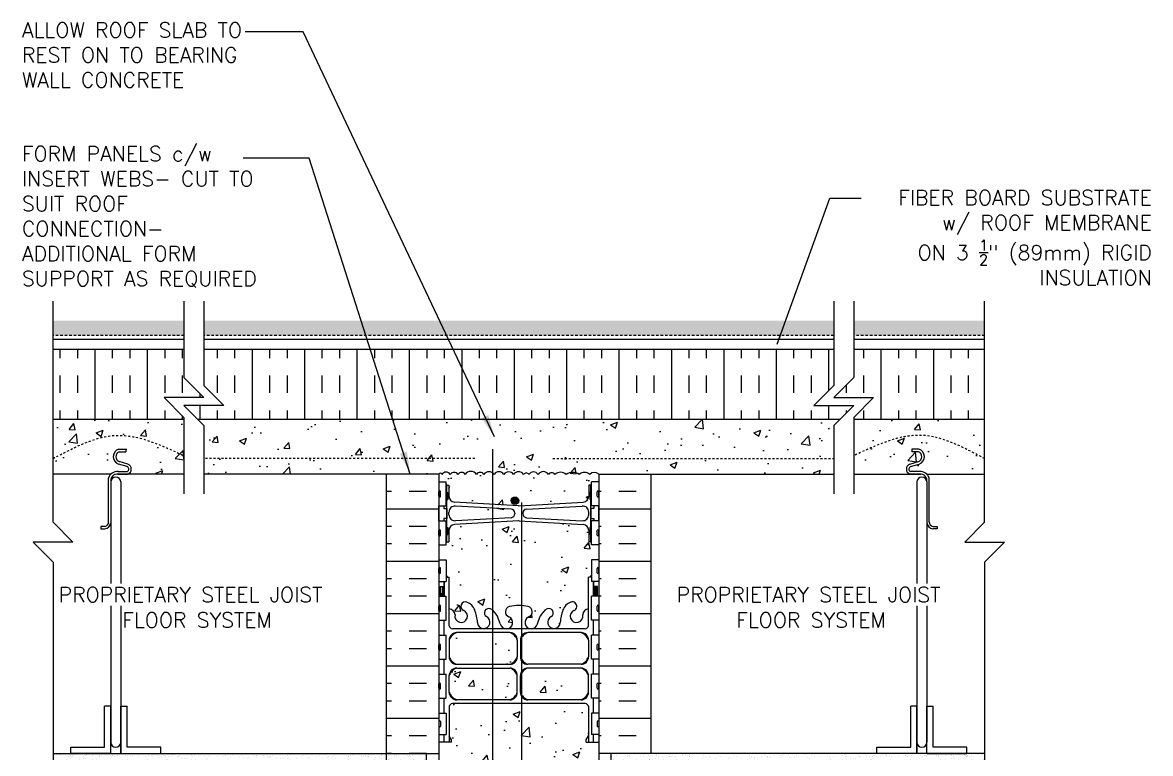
# Model space of a CAD drawing. Header units: inches. Extents: x 155.3 to 211.8, y 120.3 to 199.
# Drawn here: x 155.3 to 211.8, y 162.4 to 199 of the extents above; entities that cross this region are included whole.
import ezdxf
from ezdxf.enums import TextEntityAlignment as Align

# ---------------------------------------------------------------- set-up
doc = ezdxf.new("R2010")
doc.units = ezdxf.units.IN
doc.header["$LTSCALE"] = 0.5
doc.header["$MEASUREMENT"] = 0
doc.linetypes.add('DASHED2', pattern=[0.375, 0.25, -0.125])
doc.linetypes.add('HIDDEN2', pattern=[0.1875, 0.125, -0.0625])
for name, color, linetype in [('HATCH', 12, 'Continuous'), ('line25', 2, 'Continuous'), ('LINE3', 3, 'Continuous'), ('LINE50', 5, 'Continuous'), ('LINE9', 9, 'Continuous'), ('TEXT', 4, 'Continuous'), ('Web_Edge', 9, 'Continuous')]:
    doc.layers.add(name, color=color, linetype=linetype)
doc.styles.add('DIM', font='romans.shx', dxfattribs={"width": 0.7})
doc.styles.add('ROMANS', font='romans.shx', dxfattribs={"height": 0.75})
doc.dimstyles.new('ext_12', dxfattribs={"dimscale": 12, "dimtxt": 0.075, "dimasz": 0.09375, "dimexe": 0.09375, "dimexo": 0.0625, "dimgap": 0.0625, "dimtad": 1, "dimdec": 1, "dimzin": 2, "dimdsep": 46, "dimlunit": 4, "dimtxsty": 'DIM', "dimcen": 0.09, "dimdle": 0.09375, "dimclrt": 4, "dimadec": 0, "dimazin": 0, "dimtfac": 1, "dimtdec": 1, "dimtmove": 2, "dimatfit": 3, "dimfxl": 1, "dimfrac": 2, "dimtolj": 1, "dimtzin": 0, "dimarcsym": 0})
pattern_1 = [(50, (0, 0), (3.5863, -0.31376), [0.375, -4.125]), (355, (0, 0), (-0.693757, 3.76096), [0.3, -3.3]), (100.4514, (0.299, -0.026), (2.892544, 3.4472), [0.3187, -3.50571]), (46.1842, (0, 1), (5.33621, -0.8276), [0.5625, -6.1875]), (96.6356, (0.4447, 0.931), (4.67331, 4.87059), [0.47805, -5.25857]), (351.1842, (0, 1), (4.67331, 4.87059), [0.45, -4.95]), (21, (0.5, 0.75), (2.984535, -2.013094), [0.375, -4.125]), (326, (0.5, 0.75), (1.216577, 3.62575), [0.3, -3.3]), (71.4514, (0.7487, 0.5822), (4.20111, 1.612656), [0.3187, -3.50571]), (37.5, (0, 0), (0.060799, 1.664469), [0, -3.26, 0, -3.35, 0, -3.3125]), (7.5, (0, 0), (1.315348, 1.972059), [0, -1.91, 0, -3.185, 0, -1.2625]), (327.5, (-1.115, 0), (2.669112, -0.1127744), [0, -1.25, 0, -3.9, 0, -5.175]), (317.5, (-1.615, 0), (2.91593, 0.500525), [0, -1.625, 0, -2.59, 0, -3.675])]

msp = doc.modelspace()

# ---------------------------------------------------------------- hatches: boundary and pattern name
at = {"layer": 'HATCH'}
h = msp.add_hatch(dxfattribs=at)
h.set_pattern_fill('GRAVEL', color=256, style=0)
h.set_pattern_definition([(228.0128, (0.72, 1), (-7.999998232, -9.000001342), [0.134536, -13.319088]), (184.9697, (0.63, 0.9), (12.0000010515, 0.999991307), [0.230868, -22.855925]), (132.5104, (0.4, 0.88), (9.999990718, -11.000008674), [0.162788, -16.116032]), (267.2737, (0.01, 0.63), (0.999996018, 20.000000295), [0.210238, -20.813558]), (292.8337, (0, 0.42), (-5.0000099054, 11.999996412), [0.206155, -20.409373]), (357.2737, (0.08, 0.23), (-20.000000295, 0.999996018), [0.210238, -20.813558]), (37.6942, (0.29, 0.22), (-13.0000073456, -9.999990405), [0.278029, -27.524849]), (72.2553, (0.51, 0.39), (7.0000107627, 21.999996231), [0.262488, -25.986321]), (121.4296, (0.59, 0.64), (-8.000008234, 12.9999950365), [0.21095, -20.884073]), (175.2364, (0.48, 0.82), (11.000000946, -0.999991533), [0.240832, -11.800763]), (222.3974, (0.24, 0.84), (-12.000007351, -10.999992082), [0.311448, -30.833375]), (138.8141, (1, 0.62), (-7.000002947, 5.999997313), [0.106301, -10.523844]), (171.4692, (0.92, 0.69), (12.999998285, -2.00000791), [0.202237, -20.021511]), (225, (0.72, 0.72), (-1e-16, -1.0000003), [0.141421, -1.272792]), (203.1986, (0.65, 0.84), (4.99999973, 2.000001325), [0.076158, -7.539615]), (291.8014, (0.58, 0.81), (-0.99999991, 3.00000027), [0.107703, -5.277462]), (30.9638, (0.62, 0.71), (2.99999802, 2.00000248), [0.174929, -5.656023]), (161.5651, (0.77, 0.8), (2.00000043, -0.9999984), [0.126491, -3.035787]), (16.3895, (0, 0.81), (10.000002198, 2.99999271), [0.1772, -17.542845]), (70.3462, (0.17, 0.86), (-3.999995247, -11.000002136), [0.148661, -14.717408]), (293.1986, (0.77, 1), (-2.000001325, 4.99999973), [0.152315, -7.463458]), (343.6105, (0.83, 0.86), (-10.000002198, 2.99999271), [0.1772, -17.542845]), (339.444, (0, 0.19), (-5.000001845, 1.999995996), [0.17088, -8.373124]), (294.7751, (0.16, 0.13), (-4.99999219, 11.000003422), [0.143178, -14.174643]), (66.8014, (0.78, 0), (2.000001325, 4.99999973), [0.152315, -7.463458]), (17.354, (0.84, 0.14), (-13.000002019, -3.999994502), [0.167631, -16.595424]), (69.444, (0.29, 0), (-1.999995996, -5.000001845), [0.08544, -8.458564]), (101.3099, (0.72, 0), (-0.99999763, 4.00000075), [0.05099, -5.048029]), (165.9638, (0.71, 0.05), (3.00000055, -0.99999806), [0.206155, -3.91695]), (186.009, (0.51, 0.1), (9.999999751, 0.999999317), [0.19105, -18.913923]), (303.6901, (0.62, 0.62), (-1.00000133, 1.99999956), [0.144222, -3.461329]), (353.1572, (0.7, 0.5), (16.9999993655, -2.000007998), [0.251794, -24.927563]), (60.9454, (0.95, 0.47), (-4.000000027, -7.000000385), [0.102956, -10.192674]), (90, (1, 0.56), (-1, 1), [0.06, -0.94]), (120.2564, (0.49, 0.13), (3.999994887, -7.000002456), [0.138924, -13.75352]), (48.0128, (0.42, 0.25), (7.999998232, 9.000001342), [0.269072, -13.184552]), (0, (0.6, 0.45), (1, 1), [0.26, -0.74]), (325.3048, (0.86, 0.45), (-9.999994259, 7.00000861), [0.158114, -15.653274]), (254.0546, (0.99, 0.36), (-0.99999989, -4.00000013), [0.145602, -7.134508]), (207.646, (0.95, 0.22), (-18.999995807, -10.000007713), [0.237065, -23.469474]), (175.4261, (0.74, 0.11), (-13.0000005583, 0.999994801), [0.250799, -24.829074])])
h.paths.add_polyline_path([(163.344, 184.075), (156.784, 184.075), (156.784, 183.325), (163.344, 183.325)])
h.paths.add_polyline_path([(195.889, 184.075), (164.344, 184.075), (164.344, 183.325), (195.889, 183.325)])
h.paths.add_polyline_path([(203.449, 184.075), (196.889, 184.075), (196.889, 183.325), (203.449, 183.325)])
h = msp.add_hatch(dxfattribs=at)
h.set_pattern_fill('INSUL', color=256, scale=7, angle=90, style=0)
h.set_pattern_definition([(90, (179.8947, 180.4495), (-2.625, 2e-16), []), (90, (179.0197, 180.4495), (-2.625, 2e-16), [0.875, -0.875]), (90, (178.1447, 180.4495), (-2.625, 2e-16), [0.875, -0.875])])
h.paths.add_polyline_path([(195.889, 180.83), (195.889, 182.638), (164.344, 182.638), (164.344, 180.83), (165.344, 179.83), (163.344, 179.83), (164.036, 179.138), (196.197, 179.138), (196.889, 179.83), (194.889, 179.83)])
h.paths.add_polyline_path([(163.344, 181.225), (163.344, 182.638), (156.784, 182.638), (156.784, 179.138), (163.344, 179.138), (163.344, 179.225), (162.344, 180.225), (164.344, 180.225)])
h.paths.add_polyline_path([(196.889, 179.225), (196.889, 179.138), (203.449, 179.138), (203.449, 182.638), (196.889, 182.638), (196.889, 181.225), (195.889, 180.225), (197.889, 180.225)])
h = msp.add_hatch(dxfattribs=at)
h.set_pattern_fill('AR-CONC', color=256, scale=0.5)
h.set_pattern_definition(pattern_1)
h.paths.add_polyline_path([(195.889, 178.83), (196.197, 179.138), (164.036, 179.138), (164.344, 178.83), (164.344, 176.388), (176.117, 176.388, -0.687495), (176.259, 176.374, -0.520567), (176.684, 176.374, -0.520567), (177.069, 176.374, -0.520567), (177.428, 176.374, -0.520567), (177.999, 176.374, -0.520567), (178.371, 176.374, -0.520567), (178.878, 176.374, -0.520567), (179.37, 176.374, -0.520567), (179.848, 176.374, -0.520567), (180.353, 176.374, -0.520567), (180.619, 176.374, -0.520567), (181.086, 176.374, -0.520567), (181.604, 176.374, -0.520567), (181.923, 176.374, -0.360961), (182.489, 176.374, -0.306582), (183.142, 176.374, -0.380387), (183.667, 176.374, -0.391281), (184.115, 176.388), (195.889, 176.388)])
edge = h.paths.add_edge_path()
edge.add_line((163.344, 179.138), (156.784, 179.138))
edge.add_line((156.784, 179.138), (156.784, 177.161))
edge.add_spline(control_points=[(156.784, 177.161), (157.836, 177.724), (159.989, 178.878), (162.209, 177.839), (163.344, 177.308)], knot_values=[0, 0, 0, 0, 3.379125, 6.918479, 6.918479, 6.918479, 6.918479], degree=3, periodic=0)
edge.add_line((163.344, 177.308), (163.344, 179.138))
h.paths.add_polyline_path([(183.617, 175.838), (183.717, 175.838, -0.327813), (183.752, 175.886), (183.752, 175.993), (184.117, 175.993), (184.117, 176.386, 0.39352), (183.667, 176.374, 0.380387), (183.142, 176.374, 0.306582), (182.489, 176.374, 0.360961), (181.923, 176.374, 0.520567), (181.604, 176.374, 0.520567), (181.086, 176.374, 0.520567), (180.619, 176.374, 0.520567), (180.353, 176.374, 0.520567), (179.848, 176.374, 0.520567), (179.37, 176.374, 0.520567), (178.878, 176.374, 0.520567), (178.371, 176.374, 0.520567), (177.999, 176.374, 0.520567), (177.428, 176.374, 0.520567), (177.069, 176.374, 0.520567), (176.684, 176.374, 0.520567), (176.259, 176.374, 0.687495), (176.117, 176.388), (176.117, 175.993), (176.482, 175.993), (176.482, 175.886, -0.327813), (176.517, 175.838), (176.617, 175.838), (176.617, 175.277, 0.390098), (176.892, 174.978), (180.1, 174.794, 0.020761), (180.117, 174.793, 0.020761), (180.133, 174.794), (183.342, 174.978, 0.390098), (183.617, 175.277)])
h.paths.add_polyline_path([(179.917, 174.4), (179.917, 174.435, 0.390098), (179.733, 174.635), (176.942, 174.784, 0.438748), (176.617, 174.485), (176.617, 174.351, 0.438748), (176.942, 174.052), (179.733, 174.201, 0.390098)])
h.paths.add_polyline_path([(183.617, 174.485, 0.438748), (183.292, 174.784), (180.5, 174.635, 0.390098), (180.317, 174.435), (180.317, 174.4, 0.390098), (180.5, 174.201), (183.292, 174.052, 0.438748), (183.617, 174.351)])
h.paths.add_polyline_path([(183.752, 172.093), (184.117, 172.093), (184.117, 172.843), (183.752, 172.843), (183.752, 172.95, -0.327813), (183.717, 172.998), (183.617, 172.998), (183.617, 173.559, 0.390098), (183.342, 173.858), (180.133, 174.041, 0.020761), (180.117, 174.042, 0.020761), (180.1, 174.041), (176.892, 173.858, 0.390098), (176.617, 173.559), (176.617, 172.998), (176.517, 172.998, -0.327813), (176.482, 172.95), (176.482, 172.843), (176.117, 172.843), (176.117, 172.093), (176.482, 172.093), (176.482, 171.309, -0.385423), (176.527, 171.259), (176.527, 171.229), (176.627, 171.229), (176.627, 169.628, -0.380397), (176.92, 169.332, 2.087231), (177.354, 169.557, -1), (177.517, 169.966, -0.21345), (177.909, 169.577, -0.068226), (178.045, 168.949, 1.753171), (178.496, 169.245, -0.940793), (178.699, 169.629, -0.173075), (179.045, 169.262), (179.188, 168.875, 1.612474), (179.62, 169.235, -0.734872), (179.643, 169.746, -0.068475), (180.117, 169.808, -0.068475), (180.591, 169.746, -0.734872), (180.614, 169.235, 1.612474), (181.046, 168.875), (181.188, 169.262, -0.173075), (181.534, 169.629, -0.940793), (181.738, 169.245, 1.753171), (182.189, 168.949, -0.068226), (182.324, 169.577, -0.21345), (182.716, 169.966, -1), (182.88, 169.557, 2.087231), (183.314, 169.332, -0.380392), (183.607, 169.628), (183.607, 171.229), (183.707, 171.229), (183.707, 171.259, -0.385423), (183.752, 171.309)])
h.paths.add_polyline_path([(180.04, 168.072, 0.225652), (179.665, 168.447), (177.002, 168.447, 0.225652), (176.627, 168.072), (176.627, 167.231, 0.225652), (177.002, 166.856), (179.665, 166.856, 0.225652), (180.04, 167.231)])
h.paths.add_polyline_path([(179.665, 166.665), (177.002, 166.665, 0.225652), (176.627, 166.29), (176.627, 165.45, 0.225652), (177.002, 165.075), (179.665, 165.075, 0.225652), (180.04, 165.45), (180.04, 166.29, 0.225652)])
h.paths.add_polyline_path([(183.607, 166.29, 0.225652), (183.232, 166.665), (180.568, 166.665, 0.225652), (180.193, 166.29), (180.193, 165.45, 0.225652), (180.568, 165.075), (183.232, 165.075, 0.225652), (183.607, 165.45)])
h.paths.add_polyline_path([(184.117, 162.958), (183.487, 162.958), (183.487, 163.07), (183.607, 163.27), (183.607, 164.739, 0.268138), (183.446, 164.887), (176.788, 164.887, 0.268156), (176.627, 164.739), (176.627, 163.27), (176.747, 163.07), (176.747, 162.958), (176.117, 162.958), (176.117, 161.638), (176.117, 159.603, 0.088416), (176.263, 159.506), (176.353, 159.506), (176.353, 159.464, -0.249069), (176.463, 159.257), (176.463, 159.19, -0.414214), (176.4, 159.127), (176.353, 159.127), (176.353, 159.057), (176.458, 159.057, 0.085348), (176.787, 159.133, -0.669601), (176.92, 159.012, 2.087231), (177.354, 159.237, -1), (177.517, 159.646, -0.21345), (177.909, 159.257, -0.069923), (178.046, 158.613, 1.629604), (178.517, 158.914, -1.059167), (178.723, 159.296, -0.16372), (179.045, 158.942), (179.188, 158.555, 1.612474), (179.62, 158.915, -0.734872), (179.643, 159.426, -0.068475), (180.117, 159.488, -0.068475), (180.591, 159.426, -0.734872), (180.614, 158.915, 1.612474), (181.046, 158.555), (181.188, 158.942, -0.16372), (181.51, 159.296, -1.059167), (181.716, 158.914, 1.629604), (182.187, 158.613, -0.069923), (182.324, 159.257, -0.21345), (182.716, 159.646, -1), (182.88, 159.237, 2.087231), (183.314, 159.012, -0.669601), (183.446, 159.133, 0.085348), (183.776, 159.057), (183.881, 159.057), (183.881, 159.127), (183.833, 159.127, -0.414214), (183.771, 159.19), (183.771, 159.257, -0.249069), (183.881, 159.464), (183.881, 159.506), (183.971, 159.506, 0.088416), (184.117, 159.603), (184.117, 161.638)])
h.paths.add_polyline_path([(184.117, 145.672, 0.088416), (183.971, 145.77), (183.881, 145.77), (183.881, 145.811, -0.249069), (183.771, 146.018), (183.771, 146.086, -0.414214), (183.833, 146.148), (183.881, 146.148), (183.881, 146.218), (183.776, 146.218, 0.087457), (183.439, 146.14, -0.638777), (183.314, 146.263, 2.087231), (182.88, 146.038, -1), (182.716, 145.63, -0.21345), (182.324, 146.019, -0.068226), (182.189, 146.647, 1.753171), (181.738, 146.35, -0.940793), (181.534, 145.967, -0.173075), (181.188, 146.334), (181.046, 146.72, 1.612474), (180.614, 146.361, -0.734872), (180.591, 145.85, -0.068475), (180.117, 145.788, -0.068475), (179.643, 145.85, -0.734872), (179.62, 146.361, 1.612474), (179.188, 146.72), (179.045, 146.334, -0.173075), (178.699, 145.967, -0.940793), (178.496, 146.35, 1.753171), (178.045, 146.647, -0.068226), (177.909, 146.019, -0.21345), (177.517, 145.63, -1), (177.354, 146.038, 2.087231), (176.92, 146.263, -0.638777), (176.795, 146.14, 0.087457), (176.458, 146.218), (176.353, 146.218), (176.353, 146.148), (176.4, 146.148, -0.414214), (176.463, 146.086), (176.463, 146.018, -0.249069), (176.353, 145.811), (176.353, 145.77), (176.263, 145.77, 0.088416), (176.117, 145.672), (176.117, 143.638), (178.766, 143.638), (179.766, 144.638), (179.766, 143.638), (179.766, 142.638), (180.766, 143.638), (184.117, 143.638)])
edge = h.paths.add_edge_path()
edge.add_line((203.449, 179.138), (196.889, 179.138))
edge.add_line((196.889, 179.138), (196.889, 177.308))
edge.add_spline(control_points=[(196.889, 177.308), (198.025, 177.839), (200.244, 178.878), (202.398, 177.724), (203.449, 177.161)], knot_values=[0, 0, 0, 0, 3.539354, 6.918479, 6.918479, 6.918479, 6.918479], degree=3, periodic=0)
edge.add_line((203.449, 177.161), (203.449, 179.138))
h = msp.add_hatch(dxfattribs=at)
h.set_pattern_fill('AR-CONC', color=256, scale=0.5)
edge = h.paths.add_edge_path()
edge.add_arc((160.198, 177.26), 0.393, 107.4931, 249.7322, ccw=False)
edge.add_line((160.08, 177.635), (160.424, 177.635))
edge.add_line((160.424, 177.635), (160.424, 177.51))
edge.add_line((160.424, 177.51), (160.101, 177.51))
edge.add_arc((160.198, 177.26), 0.268, 111.22, 248.78)
edge.add_line((160.101, 177.01), (160.535, 176.888))
edge.add_arc((160.436, 176.638), 0.269, -68.4021, 68.4021, ccw=False)
edge.add_line((160.535, 176.388), (163.344, 176.388))
edge.add_line((163.344, 176.388), (163.344, 177.308))
edge.add_spline(control_points=[(163.344, 177.308), (162.209, 177.839), (159.989, 178.878), (157.836, 177.724), (156.784, 177.161)], knot_values=[0, 0, 0, 0, 3.539354, 6.918479, 6.918479, 6.918479, 6.918479], degree=3, periodic=0)
edge.add_line((156.784, 177.161), (156.784, 176.388))
edge.add_line((156.784, 176.388), (159.693, 176.388))
edge.add_arc((160.01, 176.051), 0.463, 86.4346, 133.2863, ccw=False)
edge.add_line((160.039, 176.513), (160.507, 176.513))
edge.add_arc((160.436, 176.638), 0.144, 299.6815, 426.2544)
edge.add_line((160.494, 176.77), (160.062, 176.891))
h = msp.add_hatch(dxfattribs=at)
h.set_pattern_fill('AR-CONC', color=256, scale=0.5)
h.set_pattern_definition(pattern_1)
edge = h.paths.add_edge_path()
edge.add_spline(control_points=[(203.449, 177.161), (202.398, 177.724), (200.244, 178.878), (198.025, 177.839), (196.889, 177.308)], knot_values=[0, 0, 0, 0, 3.379125, 6.918479, 6.918479, 6.918479, 6.918479], degree=3, periodic=0)
edge.add_line((196.889, 177.308), (196.889, 176.388))
edge.add_line((196.889, 176.388), (199.699, 176.388))
edge.add_arc((199.798, 176.638), 0.269, 111.5979, 248.4021, ccw=False)
edge.add_line((199.699, 176.888), (200.132, 177.01))
edge.add_arc((200.035, 177.26), 0.268, 291.22, 428.78)
edge.add_line((200.132, 177.51), (199.809, 177.51))
edge.add_line((199.809, 177.51), (199.809, 177.635))
edge.add_line((199.809, 177.635), (200.153, 177.635))
edge.add_arc((200.035, 177.26), 0.393, -69.7322, 72.5069, ccw=False)
edge.add_line((200.171, 176.891), (199.74, 176.77))
edge.add_arc((199.798, 176.638), 0.144, 113.7456, 240.3185)
edge.add_line((199.726, 176.513), (200.194, 176.513))
edge.add_arc((200.223, 176.051), 0.463, 46.7137, 93.5654, ccw=False)
edge.add_line((200.54, 176.388), (203.449, 176.388))
edge.add_line((203.449, 176.388), (203.449, 177.161))
h = msp.add_hatch(dxfattribs=at)
h.set_pattern_fill('INSUL', color=256, scale=7, style=0)
h.set_pattern_definition([(0, (185.1158, 172.0275), (0, 2.625), []), (0, (185.1158, 172.9025), (0, 2.625), [0.875, -0.875]), (0, (185.1158, 173.7775), (0, 2.625), [0.875, -0.875])])
h.paths.add_polyline_path([(186.742, 176.388), (184.117, 176.388), (184.117, 162.388), (186.742, 162.388)])
h.paths.add_polyline_path([(176.117, 176.388), (173.492, 176.388), (173.492, 161.638), (173.929, 161.638), (173.929, 162.138), (175.429, 162.138), (175.429, 161.638), (176.117, 161.638)])
h = msp.add_hatch(dxfattribs=at)
h.set_pattern_fill('AR-SAND', color=256, scale=0.25, style=0)
h.set_pattern_definition([(142.5, (237.8137, 68.8309), (0.0157483, 0.481706), [0, -0.38, 0, -0.425, 0, -0.40625]), (172.5, (237.8137, 68.8309), (-0.4424442, 0.7055365), [0, -0.205, 0, -0.3425, 0, -0.13125]), (212.5, (238.1212, 68.8309), (-0.7785355, 0.0014148), [0, -0.125, 0, -0.45, 0, -0.5875]), (222.5, (238.1212, 68.8309), (-0.7515317, 0.219419), [0, -0.0625, 0, -0.295, 0, -0.3375])])
h.paths.add_polyline_path([(156.784, 161.888), (156.784, 162.388), (175.492, 162.388), (175.492, 161.888)])
h = msp.add_hatch(dxfattribs=at)
h.set_pattern_fill('AR-SAND', color=256, scale=0.25, style=0)
h.set_pattern_definition([(37.5, (122.4198, 68.8309), (-0.0157483, 0.481706), [0, -0.38, 0, -0.425, 0, -0.40625]), (7.5, (122.4198, 68.8309), (0.4424442, 0.7055365), [0, -0.205, 0, -0.3425, 0, -0.13125]), (327.5, (122.1123, 68.8309), (0.7785355, 0.0014148), [0, -0.125, 0, -0.45, 0, -0.5875]), (317.5, (122.1123, 68.8309), (0.7515317, 0.219419), [0, -0.0625, 0, -0.295, 0, -0.3375])])
h.paths.add_polyline_path([(203.449, 161.888), (203.449, 162.388), (184.742, 162.388), (184.742, 161.888)])
at = {"layer": 'LINE3'}
h = msp.add_hatch(color=256, dxfattribs=at)
h.paths.add_polyline_path([(180.106, 175.016, -0.831395), (179.738, 175.016)])
h.paths.add_polyline_path([(180.109, 175.051, -0.045935), (180.106, 175.016), (179.738, 175.016, -0.045935), (179.734, 175.051, -1)])

# ---------------------------------------------------------------- linework, layer by layer
at = {"layer": 'HATCH'}
msp.add_line((156.784, 183.325), (156.784, 184.075), dxfattribs=at)
msp.add_lwpolyline([(184.117, 176.386, 0.39352), (183.667, 176.374, 0.380387), (183.142, 176.374, 0.306582), (182.489, 176.374, 0.360961), (181.923, 176.374, 0.520567), (181.604, 176.374, 0.520567), (181.086, 176.374, 0.520567), (180.619, 176.374, 0.520567), (180.353, 176.374, 0.520567), (179.848, 176.374, 0.520567), (179.37, 176.374, 0.520567), (178.878, 176.374, 0.520567), (178.371, 176.374, 0.520567), (177.999, 176.374, 0.520567), (177.428, 176.374, 0.520567), (177.069, 176.374, 0.520567), (176.684, 176.374, 0.520567), (176.259, 176.374, 0.687495), (176.117, 176.388, 0.238802)], format="xyb", dxfattribs=at)
at = {"layer": 'line25'}
for p, q in [((156.784, 179.138), (163.344, 179.138)), ((164.036, 179.138), (196.197, 179.138)), ((196.889, 179.138), (203.449, 179.138)), ((196.889, 179.138), (197.287, 179.138)), ((160.08, 177.635), (160.424, 177.635)), ((160.101, 177.51), (160.424, 177.51)), ((160.424, 177.635), (160.424, 177.51)), ((200.153, 177.635), (199.809, 177.635)), ((199.809, 177.635), (199.809, 177.51)), ((200.132, 177.51), (199.809, 177.51)), ((160.501, 176.768), (160.062, 176.891)), ((160.535, 176.888), (160.101, 177.01)), ((199.699, 176.888), (200.132, 177.01)), ((199.733, 176.768), (200.171, 176.891)), ((159.693, 176.388), (156.784, 176.388)), ((163.34, 176.388), (159.986, 176.388)), ((160.035, 176.513), (160.507, 176.513)), ((160.035, 176.388), (160.535, 176.388)), ((163.344, 176.388), (162.946, 176.388)), ((176.117, 176.388), (164.344, 176.388)), ((176.117, 176.388), (176.117, 161.638)), ((184.117, 176.388), (184.117, 161.638)), ((184.117, 176.388), (195.889, 176.388)), ((196.889, 176.388), (197.287, 176.388)), ((196.894, 176.388), (200.248, 176.388)), ((200.199, 176.388), (199.699, 176.388)), ((200.199, 176.513), (199.726, 176.513)), ((200.54, 176.388), (203.449, 176.388)), ((159.567, 173.978), (159.567, 176.184)), ((159.678, 175.993), (159.678, 170.908)), ((160.178, 175.993), (160.178, 170.908)), ((176.117, 175.993), (176.482, 175.993)), ((176.482, 174.793), (176.482, 175.993)), ((184.117, 175.993), (183.752, 175.993)), ((183.752, 174.793), (183.752, 175.993)), ((200.056, 175.993), (200.056, 170.908)), ((200.556, 175.993), (200.556, 170.908)), ((200.666, 173.978), (200.666, 176.184)), ((176.117, 174.793), (176.482, 174.793)), ((184.117, 174.793), (183.752, 174.793)), ((176.117, 174.043), (176.482, 174.043)), ((176.482, 172.843), (176.482, 174.043)), ((183.752, 172.843), (183.752, 174.043)), ((184.117, 174.043), (183.752, 174.043)), ((159.376, 173.762), (159.172, 173.762)), ((159.172, 173.762), (159.172, 173.637)), ((159.172, 173.637), (159.386, 173.637)), ((201.062, 173.637), (200.848, 173.637)), ((200.858, 173.762), (201.062, 173.762)), ((201.062, 173.762), (201.062, 173.637)), ((176.117, 172.843), (176.482, 172.843)), ((184.117, 172.843), (183.752, 172.843)), ((176.117, 172.093), (176.482, 172.093)), ((176.482, 172.093), (176.482, 171.013)), ((184.117, 172.093), (183.752, 172.093)), ((183.752, 172.093), (183.752, 171.013)), ((176.117, 171.013), (176.482, 171.013)), ((184.117, 171.013), (183.752, 171.013)), ((176.117, 170.263), (176.482, 170.263)), ((176.482, 169.063), (176.482, 170.263)), ((184.117, 170.263), (183.752, 170.263)), ((183.752, 169.063), (183.752, 170.263)), ((159.678, 169.783), (159.678, 162.95)), ((160.178, 169.783), (160.178, 162.95)), ((200.056, 169.783), (200.056, 162.95)), ((200.556, 169.783), (200.556, 162.95)), ((176.117, 169.063), (176.482, 169.063)), ((184.117, 169.063), (183.752, 169.063)), ((176.117, 168.313), (176.482, 168.313)), ((176.482, 167.113), (176.482, 168.313)), ((184.117, 168.313), (183.752, 168.313)), ((183.752, 167.113), (183.752, 168.313)), ((176.117, 167.113), (176.482, 167.113)), ((184.117, 167.113), (183.752, 167.113)), ((176.117, 166.363), (176.482, 166.363)), ((176.482, 165.163), (176.482, 166.363)), ((184.117, 166.363), (183.752, 166.363)), ((183.752, 165.163), (183.752, 166.363)), ((176.117, 165.163), (176.482, 165.163)), ((184.117, 165.163), (183.752, 165.163)), ((159.678, 164.763), (159.365, 164.763)), ((159.365, 162.7), (159.365, 164.763)), ((159.678, 162.388), (159.678, 164.763)), ((160.178, 164.763), (160.178, 162.388)), ((160.178, 164.763), (160.49, 164.763)), ((160.178, 162.388), (160.178, 164.763)), ((160.49, 162.7), (160.49, 164.763)), ((176.117, 164.413), (176.482, 164.413)), ((176.482, 164.413), (176.482, 163.333)), ((184.117, 164.413), (183.752, 164.413)), ((183.752, 164.413), (183.752, 163.333)), ((200.056, 164.763), (199.743, 164.763)), ((199.743, 162.7), (199.743, 164.763)), ((200.056, 164.763), (200.056, 162.388)), ((200.056, 162.388), (200.056, 164.763)), ((200.556, 164.763), (200.868, 164.763)), ((200.556, 162.388), (200.556, 164.763)), ((200.868, 162.7), (200.868, 164.763)), ((176.117, 163.333), (176.482, 163.333)), ((184.117, 163.333), (183.752, 163.333)), ((157.678, 162.7), (159.365, 162.7)), ((157.678, 162.388), (157.678, 162.7)), ((159.678, 162.388), (157.678, 162.388)), ((160.178, 162.388), (162.178, 162.388)), ((162.178, 162.7), (160.49, 162.7)), ((162.178, 162.388), (162.178, 162.7)), ((175.492, 161.888), (175.492, 162.388)), ((184.742, 161.888), (184.742, 162.388)), ((198.056, 162.388), (198.056, 162.7)), ((198.056, 162.7), (199.743, 162.7)), ((200.056, 162.388), (198.056, 162.388)), ((200.556, 162.388), (202.556, 162.388)), ((202.556, 162.7), (200.868, 162.7)), ((202.556, 162.388), (202.556, 162.7))]:
    msp.add_line(p, q, dxfattribs=at)
for points in [[(163.344, 182.638), (156.784, 182.638)], [(195.889, 182.638), (164.344, 182.638)], [(203.449, 182.638), (196.889, 182.638)]]:
    msp.add_lwpolyline(points, dxfattribs=at)
for centre, radius, start, end in [((160.198, 177.26), 0.393, 107.4931, 249.7322), ((160.198, 177.26), 0.268, 111.22, 248.78), ((200.035, 177.26), 0.268, 291.22, 68.78), ((200.035, 177.26), 0.393, 290.2678, 72.5069), ((160.436, 176.638), 0.269, 291.5979, 68.4021), ((199.798, 176.638), 0.269, 111.5979, 248.4021), ((160.01, 176.051), 0.463, 85.8264, 163.2426), ((160.01, 176.051), 0.338, 85.8264, 189.868), ((160.436, 176.638), 0.144, 299.6815, 68.4021), ((199.798, 176.638), 0.144, 111.5979, 240.3185), ((200.223, 176.051), 0.463, 16.7574, 94.1736), ((200.223, 176.051), 0.338, 350.132, 94.1736), ((159.928, 175.991), 0.25, 0.4466, 179.5534), ((200.306, 175.991), 0.25, 0.4466, 179.5534), ((159.336, 173.99), 0.231, 279.8081, 2.8779), ((159.331, 173.981), 0.348, 279.1141, 354.7418), ((200.903, 173.981), 0.348, 185.2582, 260.8859), ((200.897, 173.99), 0.231, 177.1221, 260.1919), ((159.928, 162.952), 0.25, 180.4466, 359.5534), ((200.306, 162.952), 0.25, 180.4466, 359.5534)]:
    msp.add_arc(centre, radius, start, end, dxfattribs=at)
at = {"layer": 'LINE3'}
for p, q in [((178.8, 177.638), (178.8, 150.778)), ((180.246, 174.97), (180.246, 143.117))]:
    msp.add_line(p, q, dxfattribs=at)
msp.add_circle((179.922, 175.051), 0.188, dxfattribs=at)
at = {"layer": 'LINE50', "color": 9, "linetype": 'DASHED2'}
for p, q in [((163.344, 183.325), (156.784, 183.325)), ((195.889, 183.325), (164.344, 183.325)), ((203.449, 183.325), (196.889, 183.325))]:
    msp.add_line(p, q, dxfattribs=at)
at = {"layer": 'LINE50'}
for p, q in [((173.492, 161.638), (173.492, 176.388)), ((186.742, 162.388), (186.742, 176.388))]:
    msp.add_line(p, q, dxfattribs=at)
at = {"layer": 'LINE9'}
for p, q in [((156.784, 173.973), (156.784, 185.059)), ((203.449, 173.973), (203.449, 185.059)), ((176.517, 175.838), (176.617, 175.838)), ((176.517, 172.998), (176.517, 175.838)), ((176.517, 175.818), (176.517, 175.818)), ((176.617, 175.838), (176.617, 175.277)), ((183.617, 175.838), (183.617, 175.277)), ((183.717, 175.838), (183.617, 175.838)), ((183.717, 172.998), (183.717, 175.838)), ((183.717, 175.818), (183.717, 175.818)), ((176.117, 175.283), (176.117, 175.503)), ((176.117, 175.448), (176.117, 175.448)), ((176.117, 175.338), (176.117, 175.338)), ((176.157, 175.543), (176.157, 175.543)), ((176.157, 175.243), (176.157, 175.243)), ((176.197, 175.283), (176.197, 175.503)), ((176.517, 175.468), (176.567, 175.468)), ((176.567, 175.468), (176.567, 175.118)), ((183.717, 175.468), (183.667, 175.468)), ((183.667, 175.468), (183.667, 175.118)), ((184.037, 175.283), (184.037, 175.503)), ((184.077, 175.543), (184.077, 175.543)), ((184.077, 175.243), (184.077, 175.243)), ((184.117, 175.283), (184.117, 175.503)), ((184.117, 175.448), (184.117, 175.448)), ((184.117, 175.338), (184.117, 175.338)), ((176.117, 174.043), (176.117, 174.793)), ((176.367, 174.793), (176.367, 174.668)), ((176.517, 175.118), (176.567, 175.118)), ((180.1, 174.794), (176.892, 174.978)), ((179.733, 174.635), (176.942, 174.784)), ((180.133, 174.794), (183.342, 174.978)), ((180.5, 174.635), (183.292, 174.784)), ((183.717, 175.118), (183.667, 175.118)), ((183.867, 174.793), (183.867, 174.668)), ((184.117, 174.043), (184.117, 174.793)), ((176.367, 174.168), (176.367, 174.043)), ((176.617, 174.351), (176.617, 174.485)), ((180.1, 174.041), (176.892, 173.858)), ((179.733, 174.201), (176.942, 174.052)), ((179.917, 174.435), (179.917, 174.4)), ((180.133, 174.041), (183.342, 173.858)), ((180.317, 174.435), (180.317, 174.4)), ((180.5, 174.201), (183.292, 174.052)), ((183.617, 174.351), (183.617, 174.485)), ((183.867, 174.168), (183.867, 174.043)), ((156.784, 173.973), (157.784, 172.973)), ((176.117, 173.333), (176.117, 173.553)), ((176.117, 173.498), (176.117, 173.498)), ((176.157, 173.593), (176.157, 173.593)), ((176.197, 173.333), (176.197, 173.553)), ((176.517, 173.718), (176.567, 173.718)), ((176.567, 173.718), (176.567, 173.368)), ((176.617, 173.559), (176.617, 172.998)), ((183.617, 173.559), (183.617, 172.998)), ((183.667, 173.718), (183.667, 173.368)), ((183.717, 173.718), (183.667, 173.718)), ((184.037, 173.333), (184.037, 173.553)), ((184.077, 173.593), (184.077, 173.593)), ((184.117, 173.333), (184.117, 173.553)), ((184.117, 173.498), (184.117, 173.498)), ((203.449, 173.973), (202.449, 172.973)), ((155.784, 172.973), (156.784, 171.973)), ((157.784, 172.973), (155.784, 172.973)), ((176.117, 173.388), (176.117, 173.388)), ((176.157, 173.293), (176.157, 173.293)), ((176.517, 173.368), (176.567, 173.368)), ((176.517, 172.998), (176.617, 172.998)), ((183.717, 172.998), (183.617, 172.998)), ((183.717, 173.368), (183.667, 173.368)), ((184.077, 173.293), (184.077, 173.293)), ((184.117, 173.388), (184.117, 173.388)), ((202.449, 172.973), (204.449, 172.973)), ((204.449, 172.973), (203.449, 171.973)), ((156.784, 171.973), (156.784, 160.888)), ((203.449, 171.973), (203.449, 160.888)), ((176.117, 171.443), (176.117, 171.663)), ((176.117, 171.608), (176.117, 171.608)), ((176.117, 171.498), (176.117, 171.498)), ((176.157, 171.703), (176.157, 171.703)), ((176.157, 171.403), (176.157, 171.403)), ((176.197, 171.443), (176.197, 171.663)), ((184.037, 171.443), (184.037, 171.663)), ((184.077, 171.703), (184.077, 171.703)), ((184.077, 171.403), (184.077, 171.403)), ((184.117, 171.443), (184.117, 171.663)), ((184.117, 171.608), (184.117, 171.608)), ((184.117, 171.498), (184.117, 171.498)), ((176.117, 169.553), (176.117, 169.773)), ((176.117, 169.718), (176.117, 169.718)), ((176.117, 169.608), (176.117, 169.608)), ((176.157, 169.813), (176.157, 169.813)), ((176.157, 169.513), (176.157, 169.513)), ((176.197, 169.553), (176.197, 169.773)), ((184.037, 169.553), (184.037, 169.773)), ((184.077, 169.813), (184.077, 169.813)), ((184.077, 169.513), (184.077, 169.513)), ((184.117, 169.553), (184.117, 169.773)), ((184.117, 169.718), (184.117, 169.718)), ((184.117, 169.608), (184.117, 169.608)), ((176.117, 167.603), (176.117, 167.823)), ((176.157, 167.863), (176.157, 167.863)), ((176.197, 167.603), (176.197, 167.823)), ((184.037, 167.603), (184.037, 167.823)), ((184.077, 167.863), (184.077, 167.863)), ((184.117, 167.603), (184.117, 167.823)), ((176.117, 167.768), (176.117, 167.768)), ((176.117, 167.658), (176.117, 167.658)), ((176.157, 167.563), (176.157, 167.563)), ((184.077, 167.563), (184.077, 167.563)), ((184.117, 167.768), (184.117, 167.768)), ((184.117, 167.658), (184.117, 167.658)), ((176.117, 165.653), (176.117, 165.873)), ((176.117, 165.818), (176.117, 165.818)), ((176.117, 165.708), (176.117, 165.708)), ((176.157, 165.913), (176.157, 165.913)), ((176.157, 165.613), (176.157, 165.613)), ((176.197, 165.653), (176.197, 165.873)), ((184.037, 165.653), (184.037, 165.873)), ((184.077, 165.913), (184.077, 165.913)), ((184.077, 165.613), (184.077, 165.613)), ((184.117, 165.653), (184.117, 165.873)), ((184.117, 165.818), (184.117, 165.818)), ((184.117, 165.708), (184.117, 165.708)), ((176.117, 163.983), (176.117, 163.763)), ((176.117, 163.928), (176.117, 163.928)), ((176.157, 164.023), (176.157, 164.023)), ((176.197, 163.983), (176.197, 163.763)), ((184.037, 163.983), (184.037, 163.763)), ((184.077, 164.023), (184.077, 164.023)), ((184.117, 163.983), (184.117, 163.763)), ((184.117, 163.928), (184.117, 163.928)), ((176.117, 163.818), (176.117, 163.818)), ((176.157, 163.723), (176.157, 163.723)), ((184.077, 163.723), (184.077, 163.723)), ((184.117, 163.818), (184.117, 163.818)), ((156.784, 162.388), (176.117, 162.388)), ((203.449, 162.388), (184.117, 162.388))]:
    msp.add_line(p, q, dxfattribs=at)
at = {"layer": 'LINE9', "linetype": 'HIDDEN2'}
for p, q in [((177.915, 177.161), (164.344, 177.161)), ((181.819, 177.161), (195.889, 177.161))]:
    msp.add_line(p, q, dxfattribs=at)
at = {"layer": 'LINE9'}
for points in [[(163.344, 185.059), (163.344, 181.225), (163.344, 181.225), (164.344, 180.225), (162.344, 180.225), (163.344, 179.225), (163.344, 175.391)], [(164.344, 185.059), (164.344, 180.83), (164.344, 180.83), (165.344, 179.83), (163.344, 179.83), (164.344, 178.83), (164.344, 175.391)], [(195.889, 185.059), (195.889, 180.83), (195.889, 180.83), (194.889, 179.83), (196.889, 179.83), (195.889, 178.83), (195.889, 175.391)], [(196.889, 185.059), (196.889, 181.225), (196.889, 181.225), (195.889, 180.225), (197.889, 180.225), (196.889, 179.225), (196.889, 175.391)], [(163.344, 183.138), (156.784, 183.138)], [(195.889, 183.138), (164.344, 183.138)], [(203.449, 183.138), (196.889, 183.138)], [(176.482, 175.418), (176.517, 175.418), (176.517, 175.168), (176.482, 175.168)], [(183.752, 175.418), (183.717, 175.418), (183.717, 175.168), (183.752, 175.168)], [(176.367, 174.668), (176.367, 174.668), (176.517, 174.668), (176.517, 174.168), (176.367, 174.168)], [(183.867, 174.668), (183.867, 174.668), (183.717, 174.668), (183.717, 174.168), (183.867, 174.168)], [(176.482, 173.418), (176.517, 173.418), (176.517, 173.668), (176.482, 173.668)], [(183.752, 173.418), (183.717, 173.418), (183.717, 173.668), (183.752, 173.668)]]:
    msp.add_lwpolyline(points, dxfattribs=at)
for centre, radius, start, end in [((176.467, 175.838), 0.05, 0, 72.5993), ((183.767, 175.838), 0.05, 107.4007, 180), ((176.157, 175.503), 0.04, 90, 180), ((176.157, 175.283), 0.04, 180, 270), ((176.157, 175.503), 0.04, 360, 90), ((176.157, 175.283), 0.04, 270, 0), ((176.917, 175.277), 0.3, 180, 265.2426), ((183.317, 175.277), 0.3, 274.7574, 0), ((184.077, 175.503), 0.04, 90, 180), ((184.077, 175.283), 0.04, 180, 270), ((184.077, 175.503), 0.04, 0, 90), ((184.077, 175.283), 0.04, 270, 0), ((176.917, 174.485), 0.3, 85.2426, 180), ((179.717, 174.435), 0.2, 0, 85.2426), ((180.117, 174.993), 0.2, 265.2426, 270), ((180.117, 174.993), 0.2, 270, 274.7574), ((180.517, 174.435), 0.2, 94.7574, 180), ((183.317, 174.485), 0.3, 0, 94.7574), ((176.917, 174.351), 0.3, 180, 274.7574), ((179.717, 174.4), 0.2, 274.7574, 0), ((180.117, 173.842), 0.2, 90, 94.7574), ((180.117, 173.842), 0.2, 85.2426, 90), ((180.517, 174.4), 0.2, 180, 265.2426), ((183.317, 174.351), 0.3, 265.2426, 0), ((176.157, 173.553), 0.04, 90, 180), ((176.157, 173.553), 0.04, 360, 90), ((176.917, 173.559), 0.3, 94.7574, 180), ((183.317, 173.559), 0.3, 0, 85.2426), ((184.077, 173.553), 0.04, 90, 180), ((184.077, 173.553), 0.04, 0, 90), ((176.157, 173.333), 0.04, 180, 270), ((176.157, 173.333), 0.04, 270, 0), ((176.467, 172.998), 0.05, 287.4007, 0), ((183.767, 172.998), 0.05, 180, 252.5993), ((184.077, 173.333), 0.04, 180, 270), ((184.077, 173.333), 0.04, 270, 0), ((176.157, 171.663), 0.04, 90, 180), ((176.157, 171.443), 0.04, 180, 270), ((176.157, 171.663), 0.04, 360, 90), ((176.157, 171.443), 0.04, 270, 0), ((184.077, 171.663), 0.04, 90, 180), ((184.077, 171.443), 0.04, 180, 270), ((184.077, 171.663), 0.04, 0, 90), ((184.077, 171.443), 0.04, 270, 0), ((176.157, 169.773), 0.04, 90, 180), ((176.157, 169.553), 0.04, 180, 270), ((176.157, 169.773), 0.04, 360, 90), ((176.157, 169.553), 0.04, 270, 0), ((184.077, 169.773), 0.04, 90, 180), ((184.077, 169.553), 0.04, 180, 270), ((184.077, 169.773), 0.04, 0, 90), ((184.077, 169.553), 0.04, 270, 0), ((176.157, 167.823), 0.04, 90, 180), ((176.157, 167.823), 0.04, 360, 90), ((184.077, 167.823), 0.04, 90, 180), ((184.077, 167.823), 0.04, 0, 90), ((176.157, 167.603), 0.04, 180, 270), ((176.157, 167.603), 0.04, 270, 0), ((184.077, 167.603), 0.04, 180, 270), ((184.077, 167.603), 0.04, 270, 0), ((176.157, 165.873), 0.04, 90, 180), ((176.157, 165.653), 0.04, 180, 270), ((176.157, 165.873), 0.04, 360, 90), ((176.157, 165.653), 0.04, 270, 0), ((184.077, 165.873), 0.04, 90, 180), ((184.077, 165.653), 0.04, 180, 270), ((184.077, 165.873), 0.04, 0, 90), ((184.077, 165.653), 0.04, 270, 0), ((176.157, 163.983), 0.04, 90, 180), ((176.157, 163.983), 0.04, 0, 90), ((184.077, 163.983), 0.04, 90, 180), ((184.077, 163.983), 0.04, 360, 90), ((176.157, 163.763), 0.04, 180, 270), ((176.157, 163.763), 0.04, 270, 0), ((184.077, 163.763), 0.04, 180, 270), ((184.077, 163.763), 0.04, 270, 0)]:
    msp.add_arc(centre, radius, start, end, dxfattribs=at)
at = {"layer": 'LINE9', "linetype": 'HIDDEN2'}
for points in [[(156.784, 177.161), (159.955, 178.328), (163.344, 177.308)], [(203.449, 177.161), (200.278, 178.328), (196.889, 177.308)]]:
    msp.add_spline(points, degree=3, dxfattribs=at)
at = {"layer": 'Web_Edge'}
for p, q in [((176.527, 171.259), (176.527, 171.229)), ((176.527, 171.229), (176.627, 171.229)), ((176.627, 168.782), (176.627, 171.229)), ((183.707, 171.229), (183.607, 171.229)), ((183.607, 168.782), (183.607, 171.229)), ((183.707, 171.259), (183.707, 171.259)), ((183.707, 171.259), (183.707, 171.229)), ((176.377, 171.013), (176.377, 170.263)), ((183.857, 171.013), (183.857, 170.263)), ((179.188, 168.875), (179.045, 169.262)), ((181.046, 168.875), (181.188, 169.262)), ((183.446, 168.634), (176.788, 168.634)), ((179.665, 168.447), (177.002, 168.447)), ((183.232, 168.447), (180.568, 168.447)), ((176.627, 168.072), (176.627, 167.231)), ((180.04, 168.072), (180.04, 167.231)), ((180.193, 168.073), (180.193, 167.232)), ((183.607, 168.072), (183.607, 167.231)), ((177.002, 166.856), (179.665, 166.856)), ((177.002, 166.665), (179.665, 166.665)), ((183.232, 166.856), (180.568, 166.856)), ((183.232, 166.665), (180.568, 166.665)), ((176.627, 165.45), (176.627, 166.29)), ((180.04, 165.45), (180.04, 166.29)), ((180.193, 165.449), (180.193, 166.29)), ((183.607, 165.45), (183.607, 166.29)), ((179.665, 165.075), (177.002, 165.075)), ((183.232, 165.075), (180.568, 165.075)), ((176.627, 164.739), (176.627, 162.958)), ((183.446, 164.887), (176.788, 164.887)), ((183.607, 164.739), (183.607, 162.958)), ((176.747, 163.07), (176.627, 163.27)), ((176.747, 163.07), (176.627, 163.27)), ((183.487, 163.07), (183.607, 163.27)), ((183.487, 163.07), (183.607, 163.27)), ((176.747, 162.958), (176.117, 162.958)), ((176.747, 162.958), (176.747, 163.07)), ((176.747, 162.958), (176.747, 163.07)), ((183.487, 162.958), (183.487, 163.07)), ((183.487, 162.958), (183.487, 163.07)), ((183.487, 162.958), (184.117, 162.958))]:
    msp.add_line(p, q, dxfattribs=at)
for points in [[(176.327, 170.319), (176.177, 170.319), (176.177, 170.759), (176.327, 170.759)], [(176.287, 170.379), (176.217, 170.379), (176.217, 170.759), (176.287, 170.759)], [(183.907, 170.319), (184.057, 170.319), (184.057, 170.759), (183.907, 170.759)], [(183.947, 170.379), (184.017, 170.379), (184.017, 170.759), (183.947, 170.759)]]:
    msp.add_lwpolyline(points, close=True, dxfattribs=at)
for points in [[(176.377, 170.263), (176.377, 171.013)], [(183.857, 170.263), (183.857, 171.013)], [(176.377, 168.313), (176.377, 169.063)], [(183.857, 168.313), (183.857, 169.063)], [(176.377, 166.363), (176.377, 167.113)], [(183.857, 166.363), (183.857, 167.113)], [(176.377, 164.413), (176.377, 165.163)], [(183.857, 164.413), (183.857, 165.163)], [(176.377, 162.958), (176.377, 163.333)], [(183.857, 162.958), (183.857, 163.333)]]:
    msp.add_lwpolyline(points, dxfattribs=at)
for centre, radius, start, end in [((176.477, 171.259), 0.05, 0, 84.3113), ((183.757, 171.259), 0.05, 95.6888, 180), ((176.607, 169.315), 0.313, 3.1389, 86.4456), ((177.227, 169.27), 0.314, 168.5886, 66.1916), ((177.435, 169.762), 0.22, 68.1963, 248.1963), ((177.278, 169.333), 0.677, 21.1239, 69.3197), ((175.687, 168.768), 2.365, 4.3895, 20.0015), ((178.609, 169.431), 0.217, 65.5264, 238.537), ((178.359, 168.961), 0.75, 23.6938, 62.9705), ((179.711, 169.487), 0.268, 104.7892, 250.0338), ((180.105, 168.054), 1.754, 89.6229, 105.2918), ((180.128, 168.054), 1.754, 74.7082, 90.3771), ((180.522, 169.487), 0.268, 289.9662, 75.2108), ((181.875, 168.961), 0.75, 117.0295, 156.3062), ((181.624, 169.431), 0.217, 301.463, 114.4736), ((184.546, 168.768), 2.365, 159.9985, 175.6105), ((182.955, 169.333), 0.677, 110.6803, 158.8761), ((183.006, 169.27), 0.314, 113.8084, 11.4114), ((182.798, 169.762), 0.22, 291.8037, 111.8037), ((183.626, 169.315), 0.313, 93.5554, 176.8611), ((178.358, 168.964), 0.314, 182.7357, 63.9348), ((179.493, 168.948), 0.314, 193.4146, 66.1916), ((180.741, 168.948), 0.314, 113.8084, 346.5854), ((181.875, 168.964), 0.314, 116.0652, 357.2643), ((176.835, 168.848), 0.219, 197.3882, 257.4322), ((177.209, 167.865), 0.617, 109.5682, 160.4318), ((177.002, 168.072), 0.375, 90, 180), ((179.459, 167.865), 0.617, 19.5682, 70.4318), ((179.665, 168.072), 0.375, 360, 90), ((180.775, 167.865), 0.617, 109.5682, 160.4318), ((180.568, 168.072), 0.375, 90, 180), ((183.025, 167.865), 0.617, 19.5682, 70.4318), ((183.232, 168.072), 0.375, 360, 90), ((183.398, 168.848), 0.219, 282.5678, 342.6083), ((177.209, 167.438), 0.617, 199.5682, 250.4318), ((177.002, 167.231), 0.375, 180, 270), ((179.459, 167.438), 0.617, 289.5682, 340.4318), ((179.665, 167.231), 0.375, 270, 0), ((180.775, 167.438), 0.617, 199.5682, 250.4318), ((180.568, 167.231), 0.375, 180, 270), ((183.025, 167.438), 0.617, 289.5682, 340.4318), ((183.232, 167.231), 0.375, 270, 0), ((177.209, 166.084), 0.617, 109.5682, 160.4318), ((177.002, 166.29), 0.375, 90, 180), ((179.459, 166.084), 0.617, 19.5682, 70.4318), ((179.665, 166.29), 0.375, 360, 90), ((180.775, 166.084), 0.617, 109.5682, 160.4318), ((180.568, 166.29), 0.375, 90, 180), ((183.025, 166.084), 0.617, 19.5682, 70.4318), ((183.232, 166.29), 0.375, 360, 90), ((177.209, 165.656), 0.617, 199.5682, 250.4318), ((177.002, 165.45), 0.375, 180, 270), ((179.459, 165.656), 0.617, 289.5682, 340.4318), ((179.665, 165.45), 0.375, 270, 0), ((180.775, 165.656), 0.617, 199.5682, 250.4318), ((180.568, 165.45), 0.375, 180, 270), ((183.025, 165.656), 0.617, 289.5682, 340.4318), ((183.232, 165.45), 0.375, 270, 0), ((176.835, 164.674), 0.219, 102.5678, 162.612), ((183.398, 164.674), 0.219, 17.3917, 77.4322)]:
    msp.add_arc(centre, radius, start, end, dxfattribs=at)

# ---------------------------------------------------------------- texts
at = {"layer": 'TEXT', "style": 'ROMANS'}
for s, p in [('PROPRIETARY STEEL JOIST', (157.067, 170.346)), ('PROPRIETARY STEEL JOIST', (188.023, 170.346)), (' FLOOR SYSTEM ', (159.74, 169.072)), (' FLOOR SYSTEM ', (190.493, 169.072))]:
    msp.add_text(s, height=0.75, dxfattribs=at).set_placement(p, align=Align.MIDDLE_LEFT)
at = {"layer": 'TEXT', "char_height": 0.75, "style": 'ROMANS'}
for s, insert, width, attachment_point in [('\\A1;{\\C4;ALLOW ROOF SLAB TO REST ON TO BEARING WALL CONCRETE}', (155.226, 199.015), 12.44051, 1), ('FORM PANELS c/w INSERT WEBS- CUT TO SUIT ROOF CONNECTION- ADDITIONAL FORM SUPPORT AS REQUIRED', (155.226, 189.276), 13.80752, 4), ('\\A1;FIBER BOARD SUBSTRATE\\Pw/ ROOF MEMBRANE \\PON 3 {\\H0.7x;\\S1/2;}" (89mm) RIGID \\PINSULATION', (211.817, 190.619), 26.1134, 3)]:
    msp.add_mtext(s, dxfattribs=dict(at, insert=insert, width=width, attachment_point=attachment_point))

# ---------------------------------------------------------------- leaders
at = {"layer": 'TEXT'}
for points in [[(178.899, 178.25), (169.322, 198.546), (166.408, 198.546)], [(174.679, 176.388), (169.611, 192.215), (166.313, 192.215)], [(193.049, 182.904), (195.691, 190.22), (197.271, 190.22)]]:
    msp.add_leader(points, dimstyle='ext_12', override={"dimgap": 0.0625, "dimtad": 0}, dxfattribs=at)

doc.saveas('drawing.dxf')
